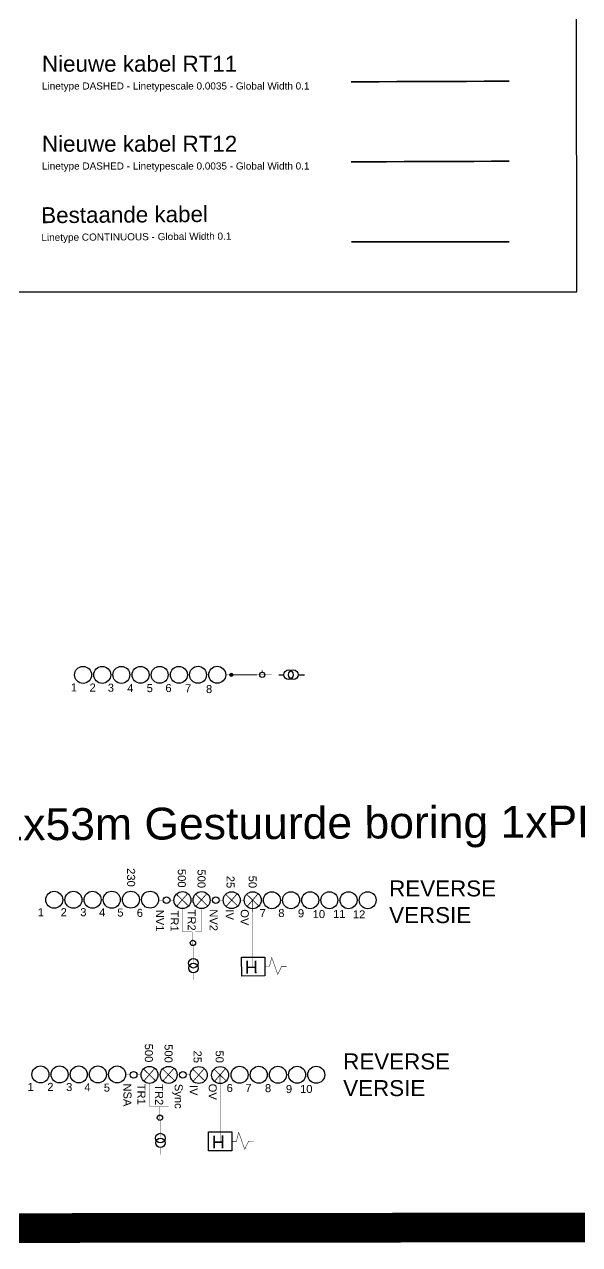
# Model space of a CAD drawing. Header units: metres. Extents: x 342 to 6270, y 11 to 2199.
# Drawn here: x 906.3 to 941, y 76.8 to 153.1 of the extents above; entities that cross this region are included whole.
import ezdxf
from ezdxf.enums import TextEntityAlignment as Align

# ---------------------------------------------------------------- set-up
doc = ezdxf.new("R2010")
doc.units = ezdxf.units.M
doc.linetypes.add('DASHED', pattern=[0.75, 0.5, -0.25])
for name, color, linetype, lineweight in [('01 - Bestaande kabel', 125, 'Continuous', 0), ('Aansluiting LS K09', 104, 'DASHED', 0), ('Aansluiting LS K11', 190, 'DASHED', 0), ('Aansluiting LS K12', 201, 'DASHED', 0)]:
    doc.layers.add(name, color=color, linetype=linetype, lineweight=lineweight)
doc.layers.add('Opmerking', color=7, linetype='Continuous')
doc.styles.get("Standard").update_dxf_attribs({"font": 'arial.ttf'})
doc.styles.add('TM-0.5', font='', dxfattribs={"height": 0.5})
doc.styles.get('TM-0.5').set_extended_font_data('Arial Nova Light')

# ---------------------------------------------------------------- blocks, each defined once
blk = doc.blocks.new('8 RICHTINGEN LS REK KLEIN')
at = {"layer": '01 - Bestaande kabel', "transparency": 33554687}
h = blk.add_hatch(color=6, dxfattribs=at)
h.dxf.hatch_style = 1
edge = h.paths.add_edge_path()
edge.add_arc((5.138, 0.002), 0.1, 0, 360)
at = {"const_width": 0.02}
for points in [[(-3.453, -0.004), (-3.59, -0.004)], [(-2.257, -0.003), (-2.393, 0)], [(-1.06, -0.001), (-1.197, 0.001)], [(0.136, 0), (0, 0.002)], [(1.333, 0), (1.197, 0.002)]]:
    blk.add_lwpolyline(points, dxfattribs=at)
at = {"color": 6}
for points, const_width in [([(2.529, 0.001), (2.393, 0.003)], 0.02), ([(3.726, 0.002), (3.59, 0.004)], 0.02), ([(5.038, 0.002), (4.786, 0.004)], 0.02), ([(6.738, 0.002), (8.102, 0.007)], 0.01)]:
    blk.add_lwpolyline(points, dxfattribs=dict(at, const_width=const_width))
for points in [[(8.102, 0.007), (8.416, 0.008)], [(9.305, 0.008), (9.705, 0.002)]]:
    blk.add_lwpolyline(points, dxfattribs=at)
for centre, radius in [((-4.12, -0.004), 0.53), ((-2.923, -0.002), 0.53), ((-1.727, -0.001), 0.53), ((-0.53, 0), 0.53), ((0.666, 0), 0.53), ((1.863, 0.001), 0.53), ((3.059, 0.002), 0.53), ((4.256, 0.004), 0.53), ((5.138, 0.002), 0.1), ((7.067, 0.002), 0.165), ((8.712, 0.009), 0.297), ((9.009, 0.009), 0.297)]:
    blk.add_circle(centre, radius, dxfattribs=at)
at = {"layer": '01 - Bestaande kabel', "color": 6}
for points in [[(5.238, 0.002), (6.738, 0.002)], [(7.067, 0.167), (7.067, 0.267)]]:
    blk.add_lwpolyline(points, dxfattribs=at)
at = {"char_height": 0.5, "attachment_point": 3, "style": 'TM-0.5'}
for s, insert in [('1', (-4.497, -0.535)), ('2', (-3.324, -0.542)), ('3', (-2.186, -0.555)), ('4', (-0.972, -0.577)), ('5', (0.244, -0.581)), ('6', (1.412, -0.575)), ('7', (2.637, -0.587)), ('8', (3.946, -0.64))]:
    blk.add_mtext_dynamic_manual_height_columns(s, width=0.66519, gutter_width=2.5, heights=[0], dxfattribs=dict(at, insert=insert))
at = {"color": 6}
for tag, p in [('RI1', (-3.885, 0.777)), ('RI2', (-2.69, 0.781)), ('RI3', (-1.492, 0.78)), ('RI4', (-0.297, 0.784)), ('RI5', (0.929, 0.804)), ('RI6', (2.125, 0.805)), ('RI7', (3.301, 0.805)), ('RI8', (4.497, 0.804))]:
    blk.add_attdef(tag, p, '', height=0.5, rotation=90, dxfattribs=at)
blk = doc.blocks.new('12 RICHTINGEN LS REK REVERSE')
at = {"color": 6}
for points, const_width in [([(-8.625, 0.267), (-8.762, 0.269)], 0.02), ([(-7.429, 0.268), (-7.565, 0.271)], 0.02), ([(-6.232, 0.27), (-6.368, 0.27)], 0.02), ([(-5.036, 0.271), (-5.172, 0.273)], 0.02), ([(-3.839, 0.272), (-3.975, 0.274)], 0.02), ([(-2.496, 0.247), (-2.78, 0.249)], 0.02), ([(-1.816, 0.245), (-2.067, 0.247)], 0.02), ([(-0.915, -0.11), (-1.679, 0.625)], 0.05), ([(-1.646, -0.141), (-0.952, 0.661)], 0.05), ([(-0.619, 0.246), (-0.756, 0.248)], 0.02), ([(0.281, -0.109), (-0.482, 0.626)], 0.05), ([(-0.449, -0.14), (0.244, 0.662)], 0.05), ([(0.588, 0.248), (0.441, 0.25)], 0.02), ([(1.258, 0.246), (1.006, 0.247)], 0.02), ([(2.169, -0.126), (1.406, 0.609)], 0.05), ([(1.439, -0.157), (2.133, 0.645)], 0.05), ([(2.569, 0.24), (2.318, 0.241)], 0.02), ([(3.481, -0.122), (2.717, 0.613)], 0.05), ([(2.751, -0.153), (3.444, 0.649)], 0.05), ([(3.766, 0.238), (3.629, 0.241)], 0.02), ([(4.962, 0.236), (4.826, 0.238)], 0.02), ([(6.159, 0.236), (6.022, 0.238)], 0.02), ([(7.355, 0.235), (7.219, 0.237)], 0.02), ([(8.552, 0.236), (8.415, 0.238)], 0.02), ([(9.748, 0.236), (9.612, 0.238)], 0.02), ([(-0.089, -0.282), (-0.087, -1.725), (-1.276, -1.729), (-1.281, -0.284), (-1.276, -1.729), (-0.645, -1.727), (-0.604, -3.701)], 0.02), ([(-0.594, -4.294), (-0.593, -4.731)], 0.02)]:
    blk.add_lwpolyline(points, dxfattribs=dict(at, const_width=const_width))
at = {"color": 6, "linetype": 'Continuous', "const_width": 0.03}
for points in [[(3.112, -3.931), (3.1, 0.24)], [(5.225, -3.889), (4.904, -3.89), (4.664, -4.399), (4.286, -3.333), (4.144, -3.901), (3.855, -3.902)]]:
    blk.add_lwpolyline(points, dxfattribs=at)
at = {"color": 6}
blk.add_lwpolyline([(3.858, -4.492), (2.413, -4.498), (2.408, -3.317), (3.853, -3.312)], close=True, dxfattribs=at)
for centre, radius in [((-9.292, 0.267), 0.53), ((-8.095, 0.269), 0.53), ((-6.899, 0.27), 0.53), ((-5.702, 0.271), 0.53), ((-4.506, 0.272), 0.53), ((-3.309, 0.273), 0.53), ((-1.286, 0.246), 0.53), ((-0.089, 0.248), 0.53), ((1.788, 0.241), 0.53), ((3.099, 0.24), 0.53), ((4.296, 0.238), 0.53), ((5.492, 0.238), 0.53), ((6.689, 0.237), 0.53), ((7.885, 0.236), 0.53), ((9.082, 0.236), 0.53), ((10.278, 0.236), 0.53), ((-2.277, 0.245), 0.209), ((0.797, 0.246), 0.209), ((-0.63, -2.43), 0.165), ((-0.604, -3.701), 0.297), ((-0.599, -3.998), 0.297)]:
    blk.add_circle(centre, radius, dxfattribs=at)
at = {"color": 6, "char_height": 0.5, "attachment_point": 1, "rotation": 270}
for s, insert in [('500', (-1.077, 2.193)), ('500', (0.154, 2.163)), ('25', (1.966, 1.763)), ('50', (3.345, 1.771))]:
    blk.add_mtext_dynamic_manual_height_columns(s, width=0.80676, gutter_width=2.5, heights=[0], dxfattribs=dict(at, insert=insert))
at = {"char_height": 0.5, "attachment_point": 3, "style": 'TM-0.5'}
for s, insert in [('1', (-9.935, -0.263)), ('2', (-8.504, -0.262)), ('3', (-7.276, -0.261)), ('4', (-6.103, -0.268)), ('5', (-4.965, -0.281)), ('6', (-3.751, -0.304)), ('7', (3.918, -0.32)), ('8', (5.085, -0.313)), ('9', (6.311, -0.326)), ('10', (7.62, -0.378)), ('11', (8.892, -0.372)), ('12', (10.129, -0.394))]:
    blk.add_mtext_dynamic_manual_height_columns(s, width=0.66519, gutter_width=2.5, heights=[0], dxfattribs=dict(at, insert=insert))
at = {"char_height": 0.5, "attachment_point": 1, "rotation": 270, "style": 'TM-0.5'}
for s, heights, insert in [('NV1', [0], (-2.443, -0.353)), ('TR1', [0], (-1.532, -0.406)), ('TR2', [0], (-0.458, -0.346)), ('NV2', [0], (0.91, -0.329)), ('IV', [0.279], (1.92, -0.337)), ('OV', [0], (2.853, -0.324))]:
    blk.add_mtext_dynamic_manual_height_columns(s, width=0.66519, gutter_width=2.5, heights=heights, dxfattribs=dict(at, insert=insert))
at = {"color": 6, "insert": (3.43, -4.337), "char_height": 0.804, "attachment_point": 1, "rotation": 180.62133, "style": 'TM-0.5'}
blk.add_mtext_dynamic_manual_height_columns('H', width=1.0698, gutter_width=4.021, heights=[0], dxfattribs=at)
at = {"color": 6}
for tag, p in [('RI10', (7.648, 1.038)), ('RI11', (8.845, 1.039)), ('RI12', (10.041, 1.038)), ('RI1', (-9.527, 1.068)), ('RI2', (-8.332, 1.071)), ('RI3', (-7.134, 1.07)), ('RI4', (-5.939, 1.074)), ('RI5', (-4.742, 1.075)), ('RI6', (-3.546, 1.076)), ('RI7', (4.059, 1.041)), ('RI8', (5.256, 1.04)), ('RI9', (6.452, 1.04))]:
    blk.add_attdef(tag, text='', height=0.5, rotation=270, dxfattribs=at).set_placement(p, align=Align.RIGHT)
blk = doc.blocks.new('10 RICHTINGEN LS REK REVERSE')
at = {"color": 6}
for points, const_width in [([(-8.225, 0.031), (-8.362, 0.033)], 0.02), ([(-7.029, 0.031), (-7.165, 0.031)], 0.02), ([(-5.832, 0.031), (-5.969, 0.033)], 0.02), ([(-4.636, 0.031), (-4.772, 0.033)], 0.02), ([(-3.293, 0.004), (-3.576, 0.007)], 0.02), ([(-2.613, 0.002), (-2.864, 0.004)], 0.02), ([(-1.713, -0.355), (-2.475, 0.382)], 0.05), ([(-2.443, -0.384), (-1.748, 0.417)], 0.05), ([(-1.416, 0.002), (-1.553, 0.004)], 0.02), ([(-0.516, -0.355), (-1.279, 0.382)], 0.05), ([(-1.246, -0.384), (-0.552, 0.416)], 0.05), ([(-0.22, 0.002), (-0.356, 0.004)], 0.02), ([(0.461, -0.001), (0.209, 0.001)], 0.02), ([(1.372, -0.374), (0.609, 0.363)], 0.05), ([(0.642, -0.404), (1.336, 0.397)], 0.05), ([(2.705, -0.37), (1.942, 0.366)], 0.05), ([(1.975, -0.4), (2.669, 0.401)], 0.05), ([(4.21, 0.011), (4.073, 0.013)], 0.02), ([(5.406, 0.011), (5.27, 0.013)], 0.02), ([(6.603, 0.011), (6.466, 0.013)], 0.02), ([(7.799, 0.011), (7.663, 0.013)], 0.02), ([(-0.886, -0.528), (-0.886, -1.97), (-2.075, -1.973), (-2.079, -0.527), (-2.075, -1.973), (-1.444, -1.972), (-1.405, -3.946)], 0.02), ([(-1.396, -4.539), (-1.395, -4.976)], 0.02)]:
    blk.add_lwpolyline(points, dxfattribs=dict(at, const_width=const_width))
at = {"color": 6, "linetype": 'Continuous', "const_width": 0.03}
for points in [[(2.322, 0), (2.332, -4.153)], [(4.423, -4.139), (4.103, -4.14), (3.862, -4.649), (3.485, -3.583), (3.342, -4.15), (3.054, -4.151)]]:
    blk.add_lwpolyline(points, dxfattribs=at)
at = {"color": 6}
blk.add_lwpolyline([(3.056, -4.741), (1.611, -4.745), (1.608, -3.565), (3.053, -3.561)], close=True, dxfattribs=at)
for centre, radius in [((-8.892, 0.032), 0.53), ((-7.695, 0.032), 0.53), ((-6.499, 0.032), 0.53), ((-5.302, 0.032), 0.53), ((-4.106, 0.032), 0.53), ((-3.073, 0.003), 0.209), ((-2.083, 0.003), 0.53), ((-0.886, 0.003), 0.53), ((0, 0), 0.209), ((0.991, -0.006), 0.53), ((2.324, -0.008), 0.53), ((3.543, 0.012), 0.53), ((4.74, 0.012), 0.53), ((5.936, 0.011), 0.53), ((7.133, 0.011), 0.53), ((8.329, 0.011), 0.53), ((-1.43, -2.675), 0.165), ((-1.405, -3.946), 0.297), ((-1.4, -4.242), 0.297)]:
    blk.add_circle(centre, radius, dxfattribs=at)
at = {"color": 6, "char_height": 0.5, "attachment_point": 1, "rotation": 270}
for s, insert in [('500', (-1.874, 1.95)), ('500', (-0.643, 1.919)), ('25', (1.169, 1.519)), ('50', (2.548, 1.527))]:
    blk.add_mtext_dynamic_manual_height_columns(s, width=0.80676, gutter_width=2.5, heights=[0], dxfattribs=dict(at, insert=insert))
at = {"char_height": 0.5, "attachment_point": 3, "style": 'TM-0.5'}
for s, width, insert in [('1', 0.66519, (-9.302, -0.498)), ('2', 0.66519, (-8.074, -0.499)), ('3', 0.66519, (-6.901, -0.507)), ('4', 0.66519, (-5.762, -0.521)), ('5', 0.66519, (-4.548, -0.545)), ('6', 0.66519, (3.12, -0.569)), ('7', 0.66519, (4.288, -0.564)), ('8', 0.66519, (5.513, -0.578)), ('9', 0.61503, (6.822, -0.631)), ('10', 0.66519, (8.094, -0.627))]:
    blk.add_mtext_dynamic_manual_height_columns(s, width=width, gutter_width=2.5, heights=[0], dxfattribs=dict(at, insert=insert))
at = {"char_height": 0.5, "attachment_point": 1, "rotation": 270, "style": 'TM-0.5'}
for s, heights, insert in [('NSA', [0], (-3.208, -0.533)), ('TR1', [0], (-2.335, -0.552)), ('TR2', [0], (-1.23, -0.577)), ('Sync', [0], (-0.009, -0.56)), ('IV', [0.279], (0.934, -0.632)), ('OV', [0], (2.112, -0.549))]:
    blk.add_mtext_dynamic_manual_height_columns(s, width=0.66519, gutter_width=2.5, heights=heights, dxfattribs=dict(at, insert=insert))
at = {"color": 6, "insert": (2.629, -4.586), "char_height": 0.804, "attachment_point": 1, "rotation": 180.5603, "style": 'TM-0.5'}
blk.add_mtext_dynamic_manual_height_columns('H', width=1.0698, gutter_width=4.021, heights=[0], dxfattribs=at)
at = {"color": 6}
for tag, p in [('RI1', (-9.127, 0.832)), ('RI2', (-7.932, 0.836)), ('RI3', (-6.734, 0.835)), ('RI4', (-5.539, 0.838)), ('RI5', (-4.343, 0.84)), ('RI6', (3.273, 0.841)), ('RI7', (4.459, 0.806)), ('RI8', (5.655, 0.805)), ('RI9', (6.852, 0.804)), ('RI10', (8.048, 0.803))]:
    blk.add_attdef(tag, text='', height=0.5, rotation=270, dxfattribs=at).set_placement(p, align=Align.RIGHT)

msp = doc.modelspace()

# ---------------------------------------------------------------- linework, layer by layer
msp.add_lwpolyline([(905.1641, 204.63718), (905.1641, 136.36962), (940.79504, 136.36962), (940.70921, 204.68439)])
at = {"layer": '01 - Bestaande kabel', "const_width": 0.1}
msp.add_lwpolyline([(926.70672, 139.48462), (936.58091, 139.48462)], dxfattribs=at)
at = {"layer": 'Aansluiting LS K09', "linetype": 'Continuous', "const_width": 1.85405}
msp.add_lwpolyline([(1008.71125, 204.72903), (1008.83849, 77.97572), (804.90629, 77.76343), (804.77435, 204.50689), (1008.71125, 204.72903)], dxfattribs=at)
at = {"layer": 'Aansluiting LS K11', "ltscale": 0.0035, "const_width": 0.1}
msp.add_lwpolyline([(926.69718, 149.48458), (936.58091, 149.5223)], dxfattribs=at)
at = {"layer": 'Aansluiting LS K12', "ltscale": 0.0035, "const_width": 0.1}
msp.add_lwpolyline([(926.69718, 144.48458), (936.58091, 144.5223)], dxfattribs=at)

# ---------------------------------------------------------------- block references
for name, p in [('8 RICHTINGEN LS REK KLEIN', (914.0791, 112.43288)), ('10 RICHTINGEN LS REK REVERSE', (916.19237, 87.43761))]:
    msp.add_blockref(name, p)
msp.add_blockref('12 RICHTINGEN LS REK REVERSE', (917.45315, 98.11349)).add_auto_attribs({'RI5': '230'})

# ---------------------------------------------------------------- texts
at = {"char_height": 1, "attachment_point": 1, "style": 'TM-0.5'}
for s, width, insert in [('Nieuwe kabel RT11\\P{\\H0.44538x;Linetype DASHED - Linetypescale 0.0035 - Global Width 0.1}', 18.9857139, (907.39661, 151.11424)), ('Nieuwe kabel RT12\\P{\\H0.44538x;Linetype DASHED - Linetypescale 0.0035 - Global Width 0.1}', 18.9857139, (907.39661, 146.11424)), ('{\\C1;REVERSE VERSIE}', 10.6839486, (929.0719, 99.58871)), ('{\\C1;REVERSE VERSIE}', 10.6839486, (926.20208, 88.77976))]:
    msp.add_mtext_dynamic_manual_height_columns(s, width=width, gutter_width=23.74305, heights=[0], dxfattribs=dict(at, insert=insert))
at = {"insert": (907.34663, 141.64989), "char_height": 1, "attachment_point": 1, "rotation": 0.4247719, "style": 'TM-0.5'}
msp.add_mtext_dynamic_manual_height_columns('Bestaande kabel\\P{\\H0.44538x;Linetype CONTINUOUS - Global Width 0.1}', width=18.9857139, gutter_width=23.74305, heights=[0], dxfattribs=at)

# ---------------------------------------------------------------- next in the draw order: texts
at = {"layer": 'Opmerking', "insert": (904.68485, 102.78351), "char_height": 1.9884236, "attachment_point": 4, "rotation": 0.295775, "style": 'TM-0.5', "bg_fill": 3, "box_fill_scale": 1.5, "bg_fill_color": 256, "bg_fill_transparency": 0}
msp.add_mtext_dynamic_manual_height_columns('{\\fArial|b0|i0|c0|p34;1x53m Gestuurde boring 1xPE110 + 1xPE125}', width=60.9177079, gutter_width=3.31404, heights=[0], dxfattribs=at)

doc.saveas('drawing.dxf')
